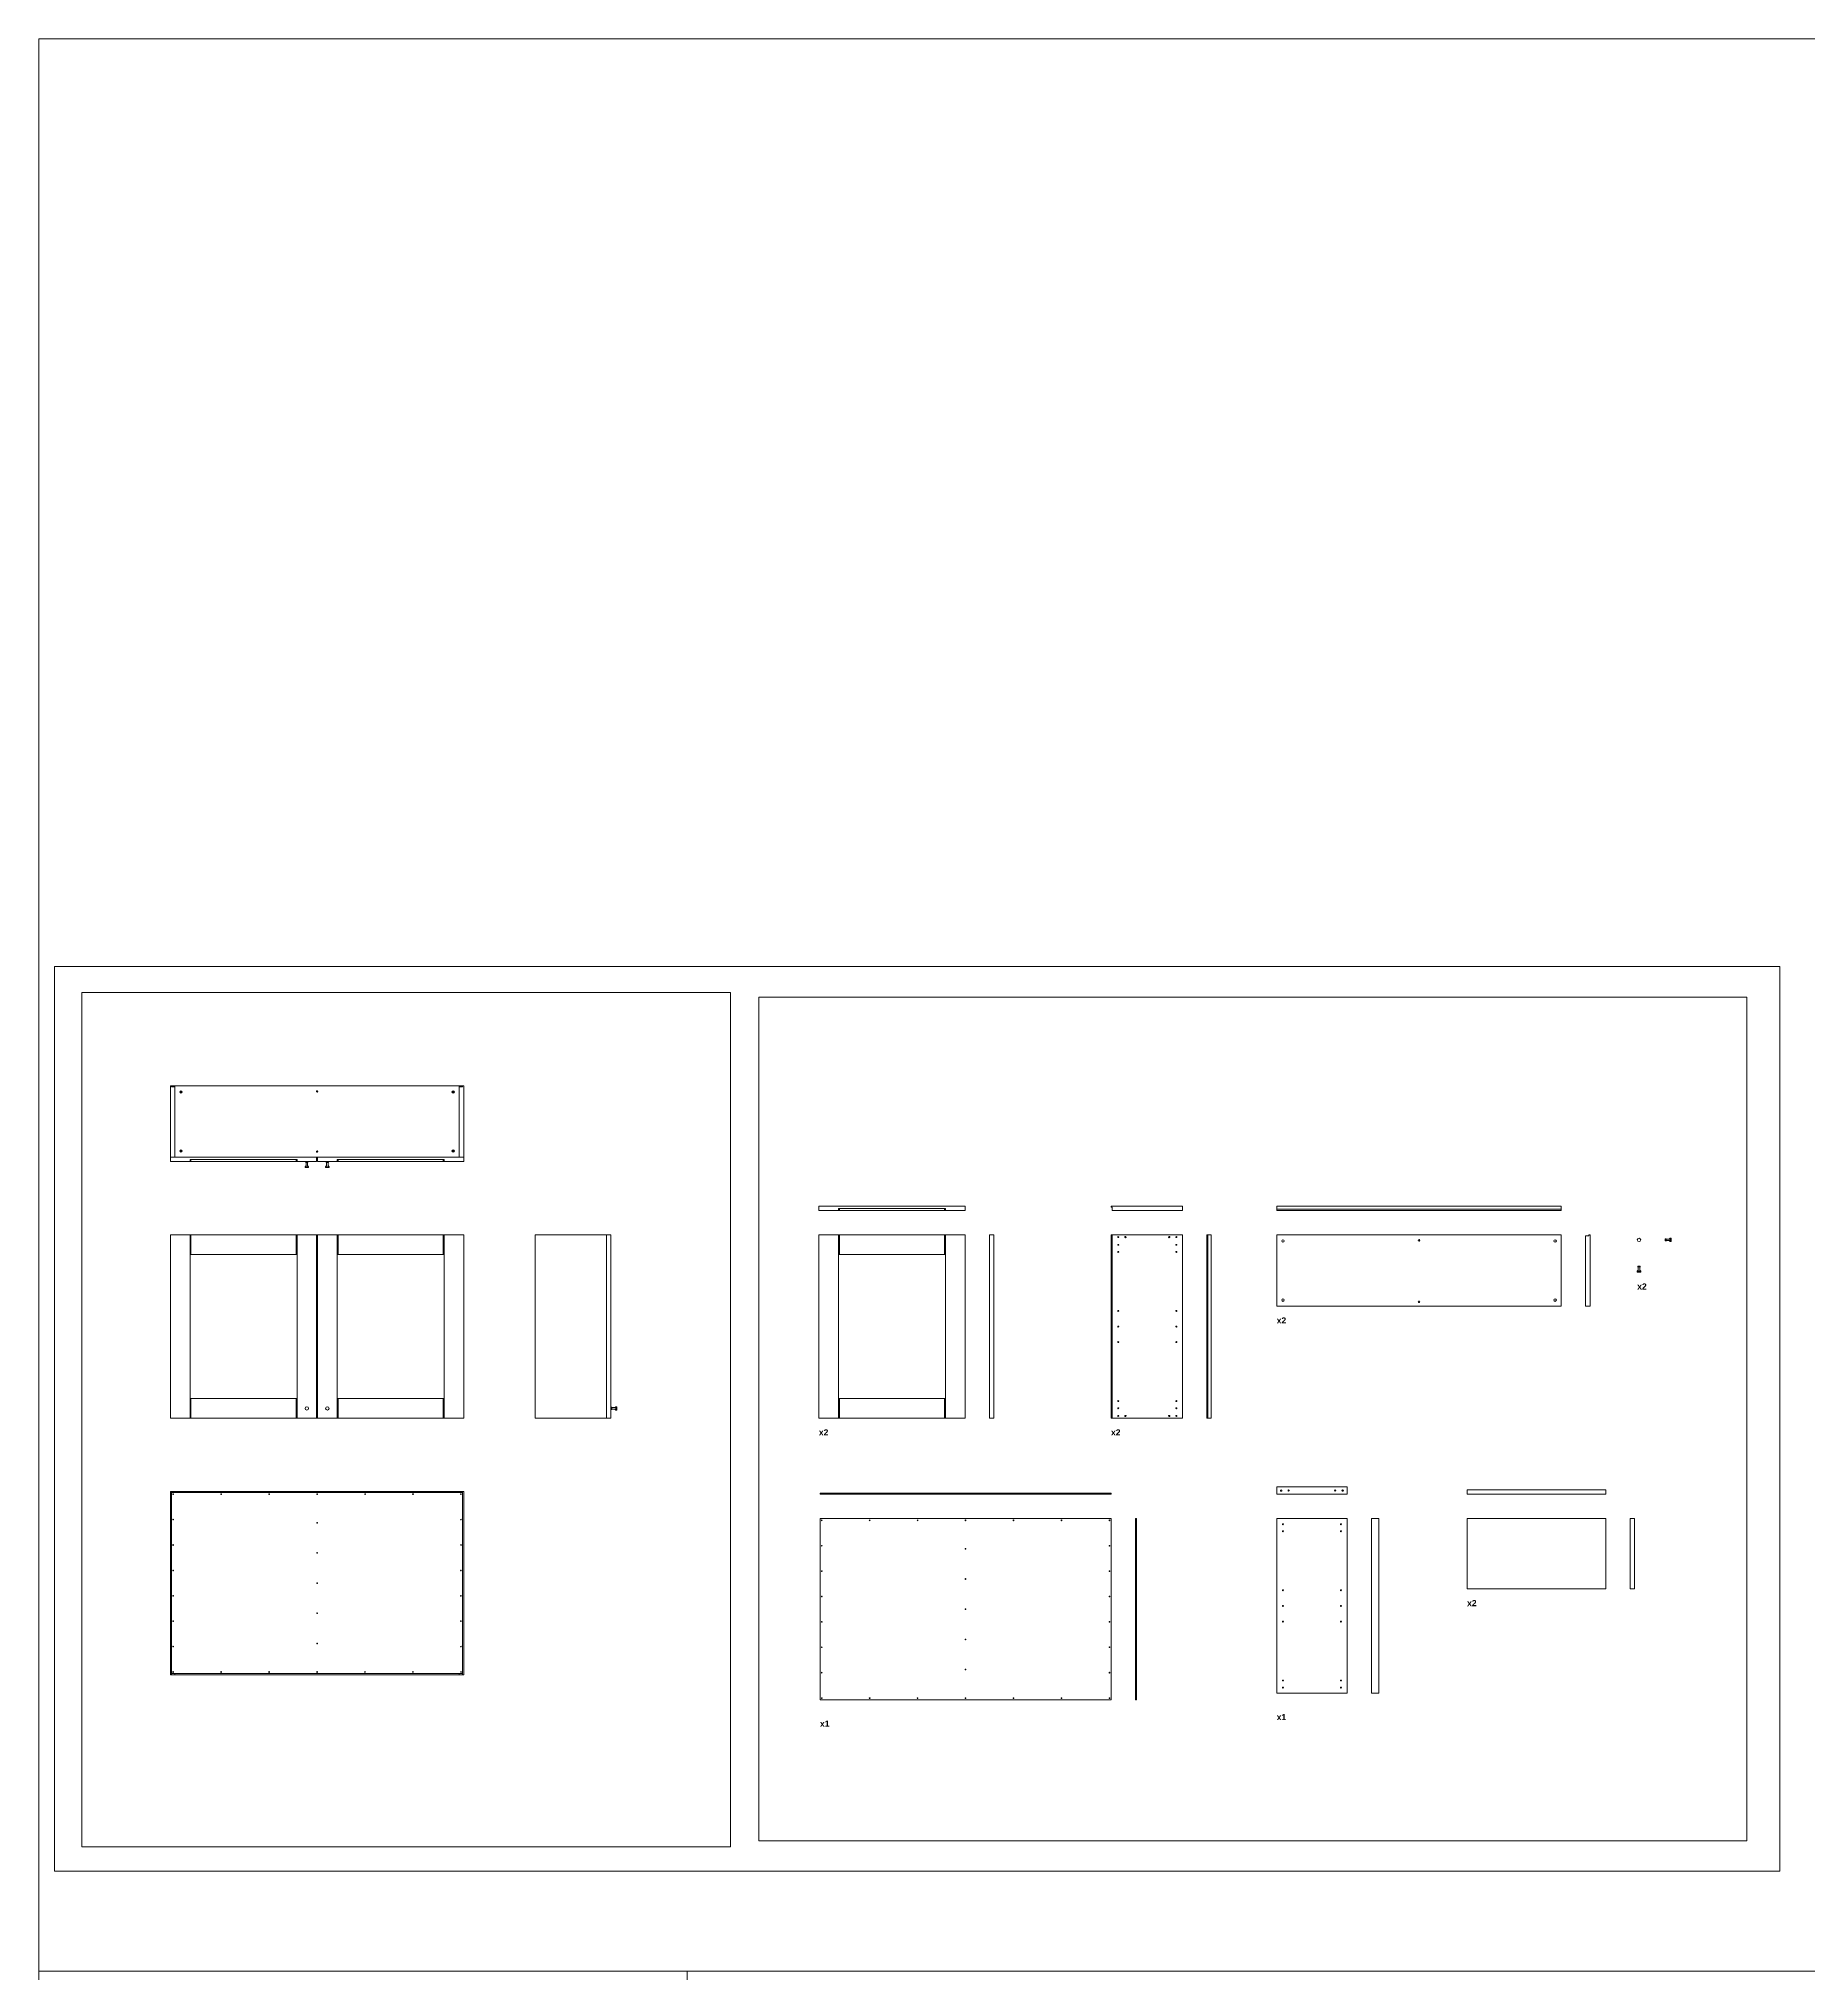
# Model space of a CAD drawing. Header units: centimetres. Extents: x -2268 to 3762, y -1681 to 1458.
# Drawn here: x -776 to -52, y 621 to 1413 of the extents above; entities that cross this region are included whole.
import ezdxf

# ---------------------------------------------------------------- set-up
doc = ezdxf.new("R2010")
doc.units = ezdxf.units.CM
for name, color, linetype, lineweight in [('0_Num_Penna__5', 5, 'Continuous', 18), ('A-FURN_Num_Penna__251_Num_Penna__251_Num_Penna__2_Num_Penna__251_Num_Penna__251_Num_Penna__251_Num_Penna__251_Num_Penna__251_Num_Penna__251_Num_Penna__251_Num_Penna__251_Num_Penna__3_Num_Penna__3_Num_Penna__3_Num_Penna__3', 3, 'Continuous', 18), ('A-FURN_Num_Penna__252_Num_Penna__252_Num_Penna__3_Num_Penna__252_Num_Penna__252_Num_Penna__252_Num_Penna__252_Num_Penna__252_Num_Penna__252_Num_Penna__252_Num_Penna__252_Num_Penna__252_Num_Penna__252_Num_Penna__252_Num_Penna__240', 240, 'Continuous', 18), ('A-FURN_Num_Penna__252_Num_Penna__252_Num_Penna__3_Num_Penna__252_Num_Penna__252_Num_Penna__252_Num_Penna__252_Num_Penna__252_Num_Penna__252_Num_Penna__252_Num_Penna__252_Num_Penna__252_Num_Penna__252_Num_Penna__252_Num_Penna__5', 5, 'Continuous', 18), ('A-FURN_Num_Penna__252_Num_Penna__252_Num_Penna__3_Num_Penna__252_Num_Penna__252_Num_Penna__252_Num_Penna__252_Num_Penna__252_Num_Penna__252_Num_Penna__252_Num_Penna__252_Num_Penna__252_Num_Penna__3_Num_Penna__3_Num_Penna__3', 3, 'Continuous', 18), ('A-FURN_Num_Penna__252_Num_Penna__252_Num_Penna__3_Num_Penna__252_Num_Penna__252_Num_Penna__252_Num_Penna__252_Num_Penna__252_Num_Penna__252_Num_Penna__252_Num_Penna__252_Num_Penna__252_Num_Penna__6_Num_Penna__6_Num_Penna__6', 6, 'Continuous', 18), ('A-FURN_Num_Penna__252_Num_Penna__252_Num_Penna__3_Num_Penna__252_Num_Penna__252_Num_Penna__252_Num_Penna__252_Num_Penna__252_Num_Penna__252_Num_Penna__252_Num_Penna__6_Num_Penna__6_Num_Penna__6_Num_Penna__6_Num_Penna__6', 6, 'Continuous', 18), ('A-FURN_Num_Penna__252_Num_Penna__252_Num_Penna__3_Num_Penna__252_Num_Penna__252_Num_Penna__252_Num_Penna__252_Num_Penna__252_Num_Penna__252_Num_Penna__252_Num_Penna__82_Num_Penna__82_Num_Penna__82_Num_Penna__82_Num_Penna__82', 82, 'Continuous', 18), ('A-FURN_Num_Penna__252_Num_Penna__252_Num_Penna__3_Num_Penna__252_Num_Penna__252_Num_Penna__252_Num_Penna__252_Num_Penna__252_Num_Penna__252_Num_Penna__5_Num_Penna__5_Num_Penna__5_Num_Penna__5_Num_Penna__5_Num_Penna__5', 5, 'Continuous', 18), ('A-SECT-PATT_Num_Penna__5_Num_Penna__5_Num_Penna__5_Num_Penna__5_Num_Penna__5_Num_Penna__5_Num_Penna__5_Num_Penna__5_Num_Penna__5_Num_Penna__5_Num_Penna__5_Num_Penna__5_Num_Penna__5_Num_Penna__5', 5, 'Continuous', 18), ('A-SECT-PATT_Num_Penna__6_Num_Penna__6_Num_Penna__6_Num_Penna__6_Num_Penna__6_Num_Penna__6_Num_Penna__6_Num_Penna__6_Num_Penna__6_Num_Penna__5_Num_Penna__5_Num_Penna__5_Num_Penna__5_Num_Penna__5', 5, 'Continuous', 18), ('A-SECT-PATT_Num_Penna__6_Num_Penna__6_Num_Penna__6_Num_Penna__6_Num_Penna__6_Num_Penna__6_Num_Penna__6_Num_Penna__6_Num_Penna__6_Num_Penna__6_Num_Penna__6_Num_Penna__6_Num_Penna__6_Num_Penna__6', 6, 'Continuous', 18), ('PDF10_Solid Fills_Num_Penna__5_Num_Penna__5_Num_Penna__5_Num_Penna__5_Num_Penna__5_Num_Penna__5_Num_Penna__5_Num_Penna__5', 5, 'Continuous', 18), ('PDF16_Geometry_Num_Penna__5_Num_Penna__5_Num_Penna__5_Num_Penna__5_Num_Penna__5_Num_Penna__5_Num_Penna__5_Num_Penna__3_Num_Penna__3_Num_Penna__3_Num_Penna__3_Num_Penna__3_Num_Penna__3_Num_Penna__3', 3, 'Continuous', 18), ('PDF16_Geometry_Num_Penna__5_Num_Penna__5_Num_Penna__5_Num_Penna__5_Num_Penna__5_Num_Penna__5_Num_Penna__5_Num_Penna__5_Num_Penna__5_Num_Penna__5_Num_Penna__5_Num_Penna__5_Num_Penna__5_Num_Penna__5', 5, 'Continuous', 18), ('PDF16_Geometry_Num_Penna__6_Num_Penna__6_Num_Penna__3_Num_Penna__3_Num_Penna__3_Num_Penna__3_Num_Penna__3_Num_Penna__3_Num_Penna__3_Num_Penna__3_Num_Penna__3_Num_Penna__3_Num_Penna__3_Num_Penna__3', 3, 'Continuous', 18), ('PDF16_Geometry_Num_Penna__6_Num_Penna__6_Num_Penna__6_Num_Penna__3_Num_Penna__3_Num_Penna__3_Num_Penna__3_Num_Penna__3_Num_Penna__3_Num_Penna__3_Num_Penna__3_Num_Penna__3_Num_Penna__3_Num_Penna__3', 3, 'Continuous', 18), ('PDF16_Geometry_Num_Penna__6_Num_Penna__6_Num_Penna__6_Num_Penna__3_Num_Penna__3_Num_Penna__3_Num_Penna__3_Num_Penna__3_Num_Penna__9_Num_Penna__9_Num_Penna__9_Num_Penna__6_Num_Penna__6_Num_Penna__6', 6, 'Continuous', 18), ('PDF16_Geometry_Num_Penna__6_Num_Penna__6_Num_Penna__6_Num_Penna__6_Num_Penna__6_Num_Penna__6_Num_Penna__6_Num_Penna__6_Num_Penna__6_Num_Penna__6_Num_Penna__6_Num_Penna__6_Num_Penna__6_Num_Penna__6', 6, 'Continuous', 18), ('PDF22_Geometry_Num_Penna__1_Num_Penna__255_Num_Penna__5_Num_Penna__5_Num_Penna__5', 5, 'Continuous', 18), ('PDF22_Geometry_Num_Penna__1_Num_Penna__255_Num_Penna__6_Num_Penna__6_Num_Penna__6', 6, 'Continuous', 18), ('PDF22_Geometry_Num_Penna__7_Num_Penna__7_Num_Penna__6_Num_Penna__6_Num_Penna__6', 6, 'Continuous', 18), ('PDF_Geometry_Num_Penna__7_Num_Penna__7_Num_Penna__3_Num_Penna__3_Num_Penna__3_Num_Penna__3_Num_Penna__3_Num_Penna__3_Num_Penna__6_Num_Penna__6_Num_Penna__6_Num_Penna__6_Num_Penna__6_Num_Penna__6', 6, 'Continuous', 18), ('PDF_Geometry_Num_Penna__7_Num_Penna__7_Num_Penna__3_Num_Penna__6_Num_Penna__6_Num_Penna__6_Num_Penna__6_Num_Penna__6_Num_Penna__6_Num_Penna__6_Num_Penna__6_Num_Penna__6_Num_Penna__6_Num_Penna__6', 6, 'Continuous', 18)]:
    doc.layers.add(name, color=color, linetype=linetype, lineweight=lineweight)
doc.styles.add('GENERATED_STYLE_2', font='Arial Bold.ttf')

msp = doc.modelspace()

# ---------------------------------------------------------------- linework, layer by layer
at = {"layer": '0_Num_Penna__5', "color": 5, "linetype": 'Continuous', "lineweight": 18}
for centre in [(-264.173, 818.4034), (-245.123, 818.4034)]:
    msp.add_circle(centre, 0.25, dxfattribs=at)
at = {"layer": 'A-FURN_Num_Penna__251_Num_Penna__251_Num_Penna__2_Num_Penna__251_Num_Penna__251_Num_Penna__251_Num_Penna__251_Num_Penna__251_Num_Penna__251_Num_Penna__251_Num_Penna__251_Num_Penna__3_Num_Penna__3_Num_Penna__3_Num_Penna__3', "color": 3, "linetype": 'Continuous', "lineweight": 18}
for p, q in [((-713.7414, 953.0284), (-713.3414, 953.0284)), ((-670.3414, 953.0284), (-669.9414, 953.0284)), ((-653.5414, 953.0284), (-653.1414, 953.0284)), ((-610.1414, 953.0284), (-609.7414, 953.0284)), ((-448.373, 933.0284), (-447.973, 933.0284)), ((-404.973, 933.0284), (-404.573, 933.0284))]:
    msp.add_line(p, q, dxfattribs=at)
at = {"layer": 'A-FURN_Num_Penna__252_Num_Penna__252_Num_Penna__3_Num_Penna__252_Num_Penna__252_Num_Penna__252_Num_Penna__252_Num_Penna__252_Num_Penna__252_Num_Penna__252_Num_Penna__252_Num_Penna__252_Num_Penna__252_Num_Penna__252_Num_Penna__240', "color": 240, "linetype": 'Continuous', "lineweight": 18}
for p, q in [((-769.1831, 1032.8805), (-63.1807, 1032.8805)), ((-769.1831, 662.6431), (-769.1831, 1032.8805)), ((-63.1807, 1032.8805), (-63.1807, 662.6431)), ((-63.1807, 662.6431), (-769.1831, 662.6431))]:
    msp.add_line(p, q, dxfattribs=at)
at = {"layer": 'A-FURN_Num_Penna__252_Num_Penna__252_Num_Penna__3_Num_Penna__252_Num_Penna__252_Num_Penna__252_Num_Penna__252_Num_Penna__252_Num_Penna__252_Num_Penna__252_Num_Penna__252_Num_Penna__252_Num_Penna__252_Num_Penna__252_Num_Penna__5', "color": 5, "linetype": 'Continuous', "lineweight": 18}
for centre in [(-330.973, 922.1284), (-313.023, 922.1284), (-330.973, 848.9284), (-313.023, 848.9284)]:
    msp.add_circle(centre, 0.25, dxfattribs=at)
at = {"layer": 'A-FURN_Num_Penna__252_Num_Penna__252_Num_Penna__3_Num_Penna__252_Num_Penna__252_Num_Penna__252_Num_Penna__252_Num_Penna__252_Num_Penna__252_Num_Penna__252_Num_Penna__252_Num_Penna__252_Num_Penna__3_Num_Penna__3_Num_Penna__3', "color": 3, "linetype": 'Continuous', "lineweight": 18}
for p, q in [((-757.976, 1022.1742), (-492.6076, 1022.1742)), ((-757.976, 672.6481), (-757.976, 1022.1742)), ((-492.6076, 1022.1742), (-492.6076, 672.6481)), ((-480.9118, 1020.3598), (-76.6109, 1020.3598)), ((-480.9118, 675.1288), (-480.9118, 1020.3598)), ((-76.6109, 1020.3598), (-76.6109, 675.1288)), ((-76.6109, 675.1288), (-480.9118, 675.1288)), ((-492.6076, 672.6481), (-757.976, 672.6481)), ((-775.6674, 621.7662), (-510.2991, 621.7662)), ((-775.6674, 272.2401), (-775.6674, 621.7662)), ((-510.2991, 621.7662), (-510.2991, 272.2401))]:
    msp.add_line(p, q, dxfattribs=at)
at = {"layer": 'A-FURN_Num_Penna__252_Num_Penna__252_Num_Penna__3_Num_Penna__252_Num_Penna__252_Num_Penna__252_Num_Penna__252_Num_Penna__252_Num_Penna__252_Num_Penna__252_Num_Penna__252_Num_Penna__252_Num_Penna__6_Num_Penna__6_Num_Penna__6', "color": 6, "linetype": 'Continuous', "lineweight": 18}
for p, q in [((-269.023, 816.9034), (-269.023, 819.9034)), ((-269.023, 819.9034), (-240.273, 819.9034)), ((-240.273, 816.9034), (-269.023, 816.9034)), ((-240.273, 819.9034), (-240.273, 816.9034)), ((-269.023, 806.9034), (-240.273, 806.9034)), ((-269.023, 735.5034), (-269.023, 806.9034)), ((-240.273, 806.9034), (-240.273, 735.5034)), ((-124.4063, 806.9034), (-122.6063, 806.9034)), ((-124.4063, 778.1534), (-122.6063, 778.1534)), ((-240.273, 735.5034), (-269.023, 735.5034))]:
    msp.add_line(p, q, dxfattribs=at)
at = {"layer": 'A-FURN_Num_Penna__252_Num_Penna__252_Num_Penna__3_Num_Penna__252_Num_Penna__252_Num_Penna__252_Num_Penna__252_Num_Penna__252_Num_Penna__252_Num_Penna__252_Num_Penna__6_Num_Penna__6_Num_Penna__6_Num_Penna__6_Num_Penna__6', "color": 6, "linetype": 'Continuous', "lineweight": 18}
for p, q in [((-134.4063, 818.7034), (-191.1063, 818.7034)), ((-134.4063, 816.9034), (-191.1063, 816.9034)), ((-134.4063, 806.9034), (-191.1063, 806.9034)), ((-124.4063, 806.9034), (-124.4063, 778.1534)), ((-122.6063, 806.9034), (-122.6063, 778.1534)), ((-134.4063, 778.1534), (-191.1063, 778.1534))]:
    msp.add_line(p, q, dxfattribs=at)
at = {"layer": 'A-FURN_Num_Penna__252_Num_Penna__252_Num_Penna__3_Num_Penna__252_Num_Penna__252_Num_Penna__252_Num_Penna__252_Num_Penna__252_Num_Penna__252_Num_Penna__252_Num_Penna__82_Num_Penna__82_Num_Penna__82_Num_Penna__82_Num_Penna__82', "color": 82, "linetype": 'Continuous', "lineweight": 18}
for p, q in [((-775.6674, 1412.5057), (390.9974, 1412.5057)), ((-775.6674, 621.7662), (-775.6674, 1412.5057)), ((390.9974, 621.7662), (-775.6674, 621.7662))]:
    msp.add_line(p, q, dxfattribs=at)
at = {"layer": 'A-FURN_Num_Penna__252_Num_Penna__252_Num_Penna__3_Num_Penna__252_Num_Penna__252_Num_Penna__252_Num_Penna__252_Num_Penna__252_Num_Penna__252_Num_Penna__5_Num_Penna__5_Num_Penna__5_Num_Penna__5_Num_Penna__5_Num_Penna__5', "color": 5, "linetype": 'Continuous', "lineweight": 18}
for centre in [(-720.6164, 816.9034), (-700.9914, 816.9034), (-681.3664, 816.9034), (-661.7414, 816.9034), (-642.1164, 816.9034), (-622.4914, 816.9034), (-602.8664, 816.9034), (-720.6164, 806.5105), (-661.7414, 805.2284), (-602.8664, 806.5105), (-455.248, 806.2284), (-435.623, 806.2284), (-415.998, 806.2284), (-396.373, 806.2284), (-376.748, 806.2284), (-357.123, 806.2284), (-337.498, 806.2284), (-720.6164, 796.1177), (-661.7414, 792.8784), (-602.8664, 796.1177), (-455.248, 795.8355), (-396.373, 794.5534), (-337.498, 795.8355), (-720.6164, 785.7248), (-602.8664, 785.7248), (-455.248, 785.4427), (-337.498, 785.4427), (-661.7414, 780.5284), (-396.373, 782.2034), (-720.6164, 775.3319), (-661.7414, 768.1784), (-602.8664, 775.3319), (-455.248, 775.0498), (-396.373, 769.8534), (-337.498, 775.0498), (-720.6164, 764.9391), (-602.8664, 764.9391), (-455.248, 764.6569), (-337.498, 764.6569), (-720.6164, 754.5462), (-661.7414, 755.8284), (-602.8664, 754.5462), (-455.248, 754.2641), (-396.373, 757.5034), (-337.498, 754.2641), (-720.6164, 744.1534), (-700.9914, 744.1534), (-681.3664, 744.1534), (-661.7414, 744.1534), (-642.1164, 744.1534), (-622.4914, 744.1534), (-602.8664, 744.1534), (-396.373, 745.1534), (-455.248, 743.8712), (-337.498, 743.8712), (-455.248, 733.4784), (-435.623, 733.4784), (-415.998, 733.4784), (-396.373, 733.4784), (-376.748, 733.4784), (-357.123, 733.4784), (-337.498, 733.4784)]:
    msp.add_circle(centre, 0.15, dxfattribs=at)
at = {"layer": 'A-SECT-PATT_Num_Penna__5_Num_Penna__5_Num_Penna__5_Num_Penna__5_Num_Penna__5_Num_Penna__5_Num_Penna__5_Num_Penna__5_Num_Penna__5_Num_Penna__5_Num_Penna__5_Num_Penna__5_Num_Penna__5_Num_Penna__5', "color": 5, "linetype": 'Continuous', "lineweight": 18}
for centre in [(-665.9427, 852.0284), (-657.5427, 852.0284)]:
    msp.add_circle(centre, 0.7, dxfattribs=at)
at = {"layer": 'A-SECT-PATT_Num_Penna__6_Num_Penna__6_Num_Penna__6_Num_Penna__6_Num_Penna__6_Num_Penna__6_Num_Penna__6_Num_Penna__6_Num_Penna__6_Num_Penna__5_Num_Penna__5_Num_Penna__5_Num_Penna__5_Num_Penna__5', "color": 5, "linetype": 'Continuous', "lineweight": 18}
msp.add_circle((-120.7893, 920.976), 0.7, dxfattribs=at)
at = {"layer": 'A-SECT-PATT_Num_Penna__6_Num_Penna__6_Num_Penna__6_Num_Penna__6_Num_Penna__6_Num_Penna__6_Num_Penna__6_Num_Penna__6_Num_Penna__6_Num_Penna__6_Num_Penna__6_Num_Penna__6_Num_Penna__6_Num_Penna__6', "color": 6, "linetype": 'Continuous', "lineweight": 18}
for p, q in [((-713.7414, 953.8284), (-713.7414, 953.0284)), ((-713.3414, 953.8284), (-713.3414, 953.0284)), ((-670.3414, 953.8284), (-670.3414, 953.0284)), ((-669.9414, 953.8284), (-669.9414, 953.0284)), ((-653.5414, 953.8284), (-653.5414, 953.0284)), ((-653.1414, 953.8284), (-653.1414, 953.0284)), ((-610.1414, 953.8284), (-610.1414, 953.0284)), ((-609.7414, 953.8284), (-609.7414, 953.0284)), ((-448.373, 933.8284), (-448.373, 933.0284)), ((-447.973, 933.8284), (-447.973, 933.0284)), ((-404.973, 933.8284), (-404.973, 933.0284)), ((-404.573, 933.8284), (-404.573, 933.0284)), ((-713.7414, 923.0284), (-713.7414, 848.0284)), ((-713.3414, 923.0284), (-713.3414, 915.0284)), ((-670.3414, 923.0284), (-670.3414, 915.0284)), ((-669.9414, 923.0284), (-669.9414, 848.0284)), ((-661.9414, 923.0284), (-661.9414, 848.0284)), ((-661.544, 923.0284), (-661.544, 848.0284)), ((-653.5414, 923.0284), (-653.5414, 848.0284)), ((-653.1414, 923.0284), (-653.1414, 915.0284)), ((-610.1414, 923.0284), (-610.1414, 915.0284)), ((-609.7414, 923.0284), (-609.7414, 848.0284)), ((-448.373, 923.0284), (-448.373, 848.0284)), ((-447.973, 923.0284), (-447.973, 915.0284)), ((-404.973, 923.0284), (-404.973, 915.0284)), ((-404.573, 923.0284), (-404.573, 848.0284)), ((-396.573, 923.0284), (-396.573, 848.0284)), ((-336.373, 923.0284), (-336.373, 848.0284)), ((-713.7414, 915.0284), (-669.9414, 915.0284)), ((-653.5414, 915.0284), (-609.7414, 915.0284)), ((-448.373, 915.0284), (-404.573, 915.0284)), ((-713.7414, 856.0284), (-669.9414, 856.0284)), ((-713.3414, 856.0284), (-713.3414, 848.0284)), ((-670.3414, 856.0284), (-670.3414, 848.0284)), ((-653.5414, 856.0284), (-609.7414, 856.0284)), ((-653.1414, 856.0284), (-653.1414, 848.0284)), ((-610.1414, 856.0284), (-610.1414, 848.0284)), ((-448.373, 856.0284), (-404.573, 856.0284)), ((-447.973, 856.0284), (-447.973, 848.0284)), ((-404.973, 856.0284), (-404.973, 848.0284))]:
    msp.add_line(p, q, dxfattribs=at)
at = {"layer": 'PDF10_Solid Fills_Num_Penna__5_Num_Penna__5_Num_Penna__5_Num_Penna__5_Num_Penna__5_Num_Penna__5_Num_Penna__5_Num_Penna__5', "color": 5, "linetype": 'Continuous', "lineweight": 18}
for p, q in [((-661.8643, 981.7284), (-661.7969, 981.8284)), ((-661.8643, 981.7284), (-661.7969, 981.6284)), ((-661.7969, 981.8284), (-661.6858, 981.8284)), ((-661.6185, 981.7284), (-661.6858, 981.8284)), ((-661.6185, 981.7284), (-661.6858, 981.6284)), ((-717.188, 981.5784), (-717.6947, 981.5784)), ((-717.188, 981.4784), (-717.6947, 981.4784)), ((-661.7969, 981.6284), (-661.6858, 981.6284)), ((-606.2947, 981.5784), (-605.788, 981.5784)), ((-606.2947, 981.4784), (-605.788, 981.4784)), ((-717.188, 957.3784), (-717.6947, 957.3784)), ((-717.188, 957.2784), (-717.6947, 957.2784)), ((-661.8643, 957.1284), (-661.7969, 957.2284)), ((-661.8643, 957.1284), (-661.7969, 957.0284)), ((-661.7969, 957.2284), (-661.6858, 957.2284)), ((-661.7969, 957.0284), (-661.6858, 957.0284)), ((-661.6185, 957.1284), (-661.6858, 957.2284)), ((-661.6185, 957.1284), (-661.6858, 957.0284)), ((-606.2947, 957.3784), (-605.788, 957.3784)), ((-606.2947, 957.2784), (-605.788, 957.2784))]:
    msp.add_line(p, q, dxfattribs=at)
for centre, radius in [((-717.4414, 981.5284), 0.5), ((-661.7414, 981.7284), 0.3), ((-606.0414, 981.5284), 0.5), ((-717.4414, 957.3284), 0.5), ((-661.7414, 957.1284), 0.3), ((-606.0414, 957.3284), 0.5), ((-266.523, 920.5284), 0.5), ((-210.823, 920.7784), 0.3), ((-155.123, 920.5284), 0.5), ((-266.523, 896.3284), 0.5), ((-210.823, 895.6284), 0.3), ((-155.123, 896.3284), 0.5), ((-267.223, 818.4034), 0.3), ((-242.073, 818.4034), 0.3)]:
    msp.add_circle(centre, radius, dxfattribs=at)
for centre, start, end in [((-717.6947, 981.5284), 90, 270), ((-717.188, 981.5284), 270, 90), ((-606.2947, 981.5284), 90, 270), ((-605.788, 981.5284), 270, 90), ((-717.6947, 957.3284), 90, 270), ((-717.188, 957.3284), 270, 90), ((-606.2947, 957.3284), 90, 270), ((-605.788, 957.3284), 270, 90)]:
    msp.add_arc(centre, 0.05, start, end, dxfattribs=at)
at = {"layer": 'PDF16_Geometry_Num_Penna__5_Num_Penna__5_Num_Penna__5_Num_Penna__5_Num_Penna__5_Num_Penna__5_Num_Penna__5_Num_Penna__3_Num_Penna__3_Num_Penna__3_Num_Penna__3_Num_Penna__3_Num_Penna__3_Num_Penna__3', "color": 3, "linetype": 'Continuous', "lineweight": 18}
for p, q in [((-661.9414, 923.0284), (-661.544, 923.0284)), ((-661.9414, 848.0284), (-661.544, 848.0284))]:
    msp.add_line(p, q, dxfattribs=at)
at = {"layer": 'PDF16_Geometry_Num_Penna__5_Num_Penna__5_Num_Penna__5_Num_Penna__5_Num_Penna__5_Num_Penna__5_Num_Penna__5_Num_Penna__5_Num_Penna__5_Num_Penna__5_Num_Penna__5_Num_Penna__5_Num_Penna__5_Num_Penna__5', "color": 5, "linetype": 'Continuous', "lineweight": 18}
for p, q in [((-666.6427, 950.9195), (-666.242, 951.3555)), ((-665.2427, 950.9195), (-666.6427, 950.9195)), ((-666.6427, 950.5284), (-666.6427, 950.9195)), ((-665.2427, 950.5284), (-666.6427, 950.5284)), ((-666.3905, 952.6629), (-666.3905, 953.0284)), ((-665.4949, 952.6629), (-666.3905, 952.6629)), ((-666.242, 951.3555), (-666.242, 952.5145)), ((-665.2936, 953.0284), (-666.1892, 953.0284)), ((-665.6434, 951.3555), (-665.6434, 952.5145)), ((-665.2427, 950.9195), (-665.6434, 951.3555)), ((-665.4949, 952.6629), (-665.4949, 953.0284)), ((-665.2427, 950.5284), (-665.2427, 950.9195)), ((-658.2427, 950.9195), (-657.842, 951.3555)), ((-656.8427, 950.9195), (-658.2427, 950.9195)), ((-658.2427, 950.5284), (-658.2427, 950.9195)), ((-656.8427, 950.5284), (-658.2427, 950.5284)), ((-657.0949, 953.0284), (-657.9905, 953.0284)), ((-657.9905, 952.6629), (-657.9905, 953.0284)), ((-657.0949, 952.6629), (-657.9905, 952.6629)), ((-657.842, 951.3555), (-657.842, 952.5145)), ((-657.2434, 951.3555), (-657.2434, 952.5145)), ((-656.8427, 950.9195), (-657.2434, 951.3555)), ((-657.0949, 952.6629), (-657.0949, 953.0284)), ((-656.8427, 950.5284), (-656.8427, 950.9195)), ((-109.7238, 921.4238), (-110.0893, 921.4238)), ((-110.0893, 921.4238), (-110.0893, 920.5282)), ((-109.7238, 920.5282), (-110.0893, 920.5282)), ((-109.7238, 921.4238), (-109.7238, 920.5282)), ((-108.4165, 921.2754), (-109.5754, 921.2754)), ((-108.4165, 920.6767), (-109.5754, 920.6767)), ((-107.9804, 921.676), (-108.4165, 921.2754)), ((-107.9804, 920.276), (-108.4165, 920.6767)), ((-107.5893, 921.676), (-107.9804, 921.676)), ((-107.9804, 921.676), (-107.9804, 920.276)), ((-107.5893, 920.276), (-107.9804, 920.276)), ((-107.5893, 921.676), (-107.5893, 920.276)), ((-121.4893, 908.1672), (-121.0886, 908.6032)), ((-120.0893, 908.1672), (-121.4893, 908.1672)), ((-121.4893, 907.776), (-121.4893, 908.1672)), ((-120.0893, 907.776), (-121.4893, 907.776)), ((-120.3415, 910.276), (-121.2371, 910.276)), ((-121.2371, 909.9106), (-121.2371, 910.276)), ((-120.3415, 909.9106), (-121.2371, 909.9106)), ((-121.0886, 908.6032), (-121.0886, 909.7621)), ((-120.49, 908.6032), (-120.49, 909.7621)), ((-120.0893, 908.1672), (-120.49, 908.6032)), ((-120.3415, 909.9106), (-120.3415, 910.276)), ((-120.0893, 907.776), (-120.0893, 908.1672)), ((-541.1759, 852.4762), (-541.5414, 852.4762)), ((-541.5414, 852.4762), (-541.5414, 851.5806)), ((-541.1759, 851.5806), (-541.5414, 851.5806)), ((-541.1759, 852.4762), (-541.1759, 851.5806)), ((-539.8686, 852.3277), (-541.0275, 852.3277)), ((-539.8686, 851.729), (-541.0275, 851.729)), ((-539.4326, 852.7284), (-539.8686, 852.3277)), ((-539.4326, 851.3284), (-539.8686, 851.729)), ((-539.0414, 852.7284), (-539.4326, 852.7284)), ((-539.4326, 852.7284), (-539.4326, 851.3284)), ((-539.0414, 851.3284), (-539.4326, 851.3284)), ((-539.0414, 852.7284), (-539.0414, 851.3284))]:
    msp.add_line(p, q, dxfattribs=at)
for centre, start, end in [((-666.3905, 952.5145), 0, 90), ((-665.4949, 952.5145), 90, 180), ((-657.9905, 952.5145), 0, 90), ((-657.0949, 952.5145), 90, 180), ((-109.5754, 921.4238), 180, 270), ((-109.5754, 920.5282), 90, 180), ((-121.2371, 909.7621), 0, 90), ((-120.3415, 909.7621), 90, 180), ((-541.0275, 852.4762), 180, 270), ((-541.0275, 851.5806), 90, 180)]:
    msp.add_arc(centre, 0.1485, start, end, dxfattribs=at)
at = {"layer": 'PDF16_Geometry_Num_Penna__6_Num_Penna__6_Num_Penna__3_Num_Penna__3_Num_Penna__3_Num_Penna__3_Num_Penna__3_Num_Penna__3_Num_Penna__3_Num_Penna__3_Num_Penna__3_Num_Penna__3_Num_Penna__3_Num_Penna__3', "color": 3, "linetype": 'Continuous', "lineweight": 18}
for p, q in [((-721.2914, 984.0284), (-719.9414, 984.0284)), ((-603.5414, 984.0284), (-602.1914, 984.0284))]:
    msp.add_line(p, q, dxfattribs=at)
at = {"layer": 'PDF16_Geometry_Num_Penna__6_Num_Penna__6_Num_Penna__6_Num_Penna__3_Num_Penna__3_Num_Penna__3_Num_Penna__3_Num_Penna__3_Num_Penna__3_Num_Penna__3_Num_Penna__3_Num_Penna__3_Num_Penna__3_Num_Penna__3', "color": 3, "linetype": 'Continuous', "lineweight": 18}
for p, q in [((-721.2914, 818.0284), (-719.9414, 818.0284)), ((-603.5414, 818.0284), (-602.1914, 818.0284)), ((-721.2914, 743.0284), (-719.9414, 743.0284)), ((-603.5414, 743.0284), (-602.1914, 743.0284))]:
    msp.add_line(p, q, dxfattribs=at)
at = {"layer": 'PDF16_Geometry_Num_Penna__6_Num_Penna__6_Num_Penna__6_Num_Penna__3_Num_Penna__3_Num_Penna__3_Num_Penna__3_Num_Penna__3_Num_Penna__9_Num_Penna__9_Num_Penna__9_Num_Penna__6_Num_Penna__6_Num_Penna__6', "color": 6, "linetype": 'Continuous', "lineweight": 18}
for p, q in [((-230.273, 806.9034), (-227.273, 806.9034)), ((-230.273, 735.5034), (-227.273, 735.5034))]:
    msp.add_line(p, q, dxfattribs=at)
at = {"layer": 'PDF16_Geometry_Num_Penna__6_Num_Penna__6_Num_Penna__6_Num_Penna__6_Num_Penna__6_Num_Penna__6_Num_Penna__6_Num_Penna__6_Num_Penna__6_Num_Penna__6_Num_Penna__6_Num_Penna__6_Num_Penna__6_Num_Penna__6', "color": 6, "linetype": 'Continuous', "lineweight": 18}
for p, q in [((-721.7414, 984.0284), (-721.2914, 984.0284)), ((-721.7414, 984.0284), (-721.7414, 953.0284)), ((-721.2914, 984.0284), (-721.2914, 983.5784)), ((-721.2914, 983.5784), (-719.9414, 983.5784)), ((-719.9414, 984.0284), (-719.9414, 954.8284)), ((-719.9414, 984.0284), (-603.5414, 984.0284)), ((-603.5414, 984.0284), (-603.5414, 954.8284)), ((-602.1914, 983.5784), (-603.5414, 983.5784)), ((-602.1914, 984.0284), (-602.1914, 983.5784)), ((-602.1914, 984.0284), (-601.7414, 984.0284)), ((-601.7414, 984.0284), (-601.7414, 953.0284)), ((-721.7414, 954.8284), (-601.7414, 954.8284)), ((-721.7414, 953.0284), (-713.7414, 953.0284)), ((-713.7414, 953.8284), (-669.9414, 953.8284)), ((-713.3414, 953.0284), (-670.3414, 953.0284)), ((-669.9414, 953.0284), (-661.9414, 953.0284)), ((-661.9414, 953.0284), (-661.9414, 954.8284)), ((-661.5414, 953.0284), (-661.5414, 954.8284)), ((-661.5414, 953.0284), (-653.5414, 953.0284)), ((-653.5414, 953.8284), (-609.7414, 953.8284)), ((-653.1414, 953.0284), (-610.1414, 953.0284)), ((-609.7414, 953.0284), (-601.7414, 953.0284)), ((-456.373, 934.8284), (-456.373, 933.0284)), ((-456.373, 934.8284), (-396.573, 934.8284)), ((-396.573, 933.0284), (-396.573, 934.8284)), ((-336.823, 934.8284), (-307.623, 934.8284)), ((-336.823, 934.3784), (-336.823, 934.8284)), ((-336.823, 934.3784), (-336.373, 934.3784)), ((-336.373, 934.3784), (-336.373, 933.0284)), ((-307.623, 933.0284), (-307.623, 934.8284)), ((-456.373, 933.0284), (-448.373, 933.0284)), ((-448.373, 933.8284), (-404.573, 933.8284)), ((-447.973, 933.0284), (-404.973, 933.0284)), ((-404.573, 933.0284), (-396.573, 933.0284)), ((-336.373, 933.0284), (-307.623, 933.0284)), ((-269.023, 933.4784), (-152.623, 933.4784)), ((-721.7414, 923.0284), (-661.9414, 923.0284)), ((-721.7414, 923.0284), (-721.7414, 848.0284)), ((-661.544, 923.0284), (-601.7414, 923.0284)), ((-601.7414, 923.0284), (-601.7414, 848.0284)), ((-572.5414, 848.0284), (-572.5414, 923.0284)), ((-572.5414, 923.0284), (-541.5414, 923.0284)), ((-543.3414, 923.0284), (-543.3414, 848.0284)), ((-541.5414, 923.0284), (-541.5414, 848.0284)), ((-456.373, 923.0284), (-396.573, 923.0284)), ((-456.373, 923.0284), (-456.373, 848.0284)), ((-386.573, 923.0284), (-386.573, 848.0284)), ((-386.573, 923.0284), (-384.773, 923.0284)), ((-384.773, 923.0284), (-384.773, 848.0284)), ((-336.823, 848.0284), (-336.823, 923.0284)), ((-336.823, 923.0284), (-307.623, 923.0284)), ((-307.623, 923.0284), (-307.623, 848.0284)), ((-295.823, 923.0284), (-297.623, 923.0284)), ((-297.623, 848.0284), (-297.623, 923.0284)), ((-297.173, 848.0284), (-297.173, 923.0284)), ((-295.823, 848.0284), (-295.823, 923.0284)), ((-269.023, 923.0284), (-269.023, 893.8284)), ((-269.023, 923.0284), (-152.623, 923.0284)), ((-152.623, 923.0284), (-152.623, 893.8284)), ((-141.273, 922.5784), (-142.623, 922.5784)), ((-142.623, 922.5784), (-142.623, 893.8284)), ((-141.273, 923.0284), (-141.273, 922.5784)), ((-141.273, 923.0284), (-140.823, 923.0284)), ((-140.823, 923.0284), (-140.823, 893.8284)), ((-269.023, 893.8284), (-152.623, 893.8284)), ((-142.623, 893.8284), (-140.823, 893.8284)), ((-721.7414, 848.0284), (-661.9414, 848.0284)), ((-661.544, 848.0284), (-601.7414, 848.0284)), ((-572.5414, 848.0284), (-541.5414, 848.0284)), ((-456.373, 848.0284), (-396.573, 848.0284)), ((-386.573, 848.0284), (-384.773, 848.0284)), ((-336.823, 848.0284), (-307.623, 848.0284)), ((-297.623, 848.0284), (-295.823, 848.0284)), ((-721.7414, 818.0284), (-721.7414, 743.0284)), ((-721.7414, 818.0284), (-721.2914, 818.0284)), ((-721.2914, 818.0284), (-721.2914, 743.0284)), ((-721.2914, 817.5784), (-719.9414, 817.5784)), ((-719.9414, 818.0284), (-603.5414, 818.0284)), ((-719.9414, 817.5784), (-603.5414, 817.5784)), ((-603.5414, 817.5784), (-602.1914, 817.5784)), ((-602.1914, 818.0284), (-602.1914, 743.0284)), ((-602.1914, 818.0284), (-601.7414, 818.0284)), ((-601.7414, 818.0284), (-601.7414, 743.0284)), ((-455.923, 817.3534), (-455.923, 816.9034)), ((-455.923, 817.3534), (-336.823, 817.3534)), ((-455.923, 816.9034), (-336.823, 816.9034)), ((-191.1063, 818.7034), (-191.1063, 816.9034)), ((-134.4063, 818.7034), (-134.4063, 816.9034)), ((-455.923, 806.9034), (-454.573, 806.9034)), ((-455.923, 806.9034), (-455.923, 732.8034)), ((-454.573, 806.9034), (-338.173, 806.9034)), ((-338.173, 806.9034), (-336.823, 806.9034)), ((-336.823, 806.9034), (-336.823, 732.8034)), ((-326.823, 806.9034), (-326.373, 806.9034)), ((-326.823, 806.9034), (-326.823, 732.8034)), ((-326.373, 806.9034), (-326.373, 732.8034)), ((-191.1063, 806.9034), (-191.1063, 778.1534)), ((-134.4063, 806.9034), (-134.4063, 778.1534)), ((-721.7414, 743.0284), (-721.2914, 743.0284)), ((-721.2914, 743.4784), (-719.9414, 743.4784)), ((-719.9414, 743.4784), (-719.9414, 743.0284)), ((-719.9414, 743.4784), (-603.5414, 743.4784)), ((-719.9414, 743.0284), (-603.5414, 743.0284)), ((-603.5414, 743.4784), (-602.1914, 743.4784)), ((-603.5414, 743.4784), (-603.5414, 743.0284)), ((-602.1914, 743.0284), (-601.7414, 743.0284)), ((-455.923, 732.8034), (-454.573, 732.8034)), ((-454.573, 732.8034), (-338.173, 732.8034)), ((-338.173, 732.8034), (-336.823, 732.8034)), ((-326.823, 732.8034), (-326.373, 732.8034))]:
    msp.add_line(p, q, dxfattribs=at)
at = {"layer": 'PDF22_Geometry_Num_Penna__1_Num_Penna__255_Num_Penna__5_Num_Penna__5_Num_Penna__5', "color": 5, "linetype": 'Continuous', "lineweight": 18}
for centre in [(-333.873, 922.1284), (-333.873, 918.9534), (-310.123, 922.1284), (-310.123, 918.9534), (-333.873, 916.0534), (-310.123, 916.0534), (-333.873, 891.9284), (-310.123, 891.9284), (-333.873, 885.5284), (-333.873, 879.1284), (-310.123, 885.5284), (-310.123, 879.1284), (-333.873, 855.0034), (-310.123, 855.0034), (-333.873, 852.1034), (-333.873, 848.9284), (-310.123, 852.1034), (-310.123, 848.9284), (-266.523, 804.6284), (-266.523, 801.7284), (-242.773, 804.6284), (-242.773, 801.7284), (-266.523, 777.6034), (-242.773, 777.6034), (-266.523, 771.2034), (-242.773, 771.2034), (-266.523, 764.8034), (-242.773, 764.8034), (-266.523, 740.6784), (-266.523, 737.7784), (-242.773, 740.6784), (-242.773, 737.7784)]:
    msp.add_circle(centre, 0.2, dxfattribs=at)
at = {"layer": 'PDF22_Geometry_Num_Penna__1_Num_Penna__255_Num_Penna__6_Num_Penna__6_Num_Penna__6', "color": 6, "linetype": 'Continuous', "lineweight": 18}
for p, q in [((-269.023, 934.8284), (-269.023, 933.0284)), ((-152.623, 934.8284), (-269.023, 934.8284)), ((-152.623, 933.0284), (-152.623, 934.8284)), ((-269.023, 933.0284), (-152.623, 933.0284))]:
    msp.add_line(p, q, dxfattribs=at)
at = {"layer": 'PDF_Geometry_Num_Penna__7_Num_Penna__7_Num_Penna__3_Num_Penna__3_Num_Penna__3_Num_Penna__3_Num_Penna__3_Num_Penna__3_Num_Penna__6_Num_Penna__6_Num_Penna__6_Num_Penna__6_Num_Penna__6_Num_Penna__6', "color": 6, "linetype": 'Continuous', "lineweight": 18}
for p, q in [((-230.273, 806.9034), (-230.273, 735.5034)), ((-227.273, 806.9034), (-227.273, 735.5034))]:
    msp.add_line(p, q, dxfattribs=at)
at = {"layer": 'PDF_Geometry_Num_Penna__7_Num_Penna__7_Num_Penna__3_Num_Penna__6_Num_Penna__6_Num_Penna__6_Num_Penna__6_Num_Penna__6_Num_Penna__6_Num_Penna__6_Num_Penna__6_Num_Penna__6_Num_Penna__6_Num_Penna__6', "color": 6, "linetype": 'Continuous', "lineweight": 18}
for p, q in [((-719.9414, 818.0284), (-719.9414, 817.5784)), ((-603.5414, 818.0284), (-603.5414, 817.5784)), ((-336.823, 817.3534), (-336.823, 816.9034))]:
    msp.add_line(p, q, dxfattribs=at)

# ---------------------------------------------------------------- texts
at = {"layer": 'PDF22_Geometry_Num_Penna__7_Num_Penna__7_Num_Penna__6_Num_Penna__6_Num_Penna__6', "color": 6, "linetype": 'Continuous', "lineweight": 18, "char_height": 2.5, "attachment_point": 2, "style": 'GENERATED_STYLE_2'}
for s, insert in [('\\A1;x2', (-119.5825, 903.1646)), ('\\A1;x2', (-267.1162, 889.268)), ('\\A1;x2', (-454.4662, 843.468)), ('\\A1;x2', (-334.9162, 843.468)), ('\\A1;x2', (-189.1995, 773.593)), ('\\A1;x1', (-454.0162, 724.2634)), ('\\A1;x1', (-267.1162, 726.9634))]:
    msp.add_mtext(s, dxfattribs=dict(at, insert=insert))

doc.saveas('drawing.dxf')
